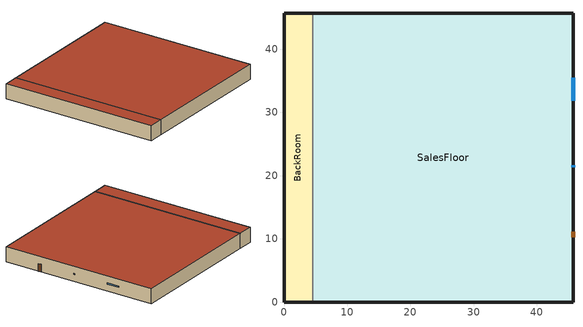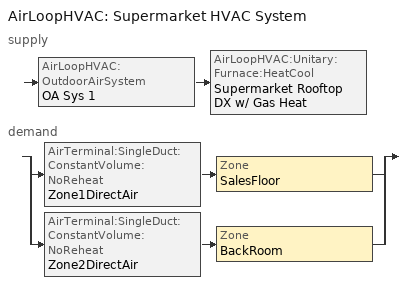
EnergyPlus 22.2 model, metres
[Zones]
BackRoom
 floor ground (BotFloorConstruction): 0,0 0,45.72 4.57,45.72 4.57,0 z0
 wall outside (FaceBrkIns4LWConcBlkGyp_R-11): 4.57,45.72 0,45.72 0,0 4.57,0 z0:4.27
 wall to SalesFloor (IntWallConstruction): 4.57,0 4.57,45.72 z0:4.27
 roof outside (SlagFeltIns6LWConcGapAcoTile_R-11): 4.57,0 4.57,45.72 0,45.72 0,0 z4.27
SalesFloor
 floor ground (BotFloorConstruction): 4.57,0 4.57,45.72 45.72,45.72 45.72,0 z0
 wall outside (FaceBrkIns4LWConcBlkGyp_R-11): 4.57,0 45.72,0 45.72,45.72 4.57,45.72 z0:4.27
 window (WinLib_1001): 45.72,31.85 45.72,35.51 z1.98:2.29
 window (WinLib_2003): 45.72,21.33 45.72,21.64 z1.98:2.29
 door (DoorConstruction): 45.72,10.21 45.72,11.12 z0:2.13
 roof outside (SlagFeltIns6LWConcGapAcoTile_R-11): 45.72,0 45.72,45.72 4.57,45.72 4.57,0 z4.27
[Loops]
AirLoopHVAC 'Supermarket HVAC System'
 supply: AirLoopHVAC:OutdoorAirSystem 'OA Sys 1' > AirLoopHVAC:Unitary:Furnace:HeatCool 'Supermarket Rooftop DX w/ Gas Heat'
 demand: split
  | AirTerminal:SingleDuct:ConstantVolume:NoReheat 'Zone1DirectAir' > Zone 'SalesFloor'
  | AirTerminal:SingleDuct:ConstantVolume:NoReheat 'Zone2DirectAir' > Zone 'BackRoom'
[Building]
None: North Axis {deg}=0; Terrain=Suburbs; Loads Convergence Tolerance Value {W}=0.04; Temperature Convergence Tolerance Value {deltaC}=0.4; Solar Distribution=MinimalShadowing; Maximum Number of Warmup Days=50; Minimum Number of Warmup Days=6
[Site:Location]
Miami Intl Ap_FL_USA Design_Conditions: Latitude {deg}=25.82; Longitude {deg}=-80.3; Time Zone {hr}=-5; Elevation {m}=11
[SizingPeriod:DesignDay] Day of Month=21; Humidity Condition Type=Wetbulb; Barometric Pressure {Pa}=101193; Rain Indicator=No; Snow Indicator=No; Daylight Saving Time Indicator=No; Solar Model Indicator=ASHRAEClearSky
Name | Month | Day Type | Maximum Dry-Bulb Temperature {C} | Daily Dry-Bulb Temperature Range {deltaC} | Wetbulb or DewPoint at Maximum Dry-Bulb {C} | Wind Speed {m/s} | Wind Direction {deg} | Sky Clearness
Miami Intl Ap Ann Htg 99.6% Condns DB | 1 | WinterDesignDay | 8.7 | 0 | 8.7 | 3.8 | 340 | 0
Miami Intl Ap Ann Clg .4% Condns DB=>MWB | 7 | SummerDesignDay | 33.2 | 6.7 | 25.3 | 4.5 | 140 | 1
[Site:GroundTemperature:BuildingSurface]
21, 21.5, 22, 22.2, 22.2, 22.2, 22.2, 22.2, 22.2, 22, 21.5, 21
[Material] Thermal Absorptance=0.9
Name | Roughness | Thickness {m} | Conductivity {W/m-K} | Density {kg/m3} | Specific Heat {J/kg-K} | Solar Absorptance | Visible Absorptance
FurnitureMaterial | MediumSmooth | 0.1 | 11 | 544.62 | 1210 | 0.78 | 0.78
StoreSlab | Smooth | 0.1524 | 1.73 | 2243 | 837 | 0.65 | 0.65
WoodForDoor | Smooth | 0.0635 | 0.1211 | 593 | 2510 | 0.78 | 0.78
GypForInterior; HF-E1 | Smooth | 0.0191 | 0.7264 | 1602 | 837 | 0.92 | 0.92
ConcForInterior | Smooth | 0.2033 | 0.5708 | 609 | 837 | 0.65 | 0.65
HF-A2 | Smooth | 0.1016 | 1.332 | 2082 | 920 | 0.93 | 0.93
HF-C2 | Smooth | 0.1015 | 0.3805 | 609 | 837 | 0.65 | 0.65
HF-E2 | Smooth | 0.0127 | 1.436 | 881 | 1674 | 0.55 | 0.55
HF-E3 | Smooth | 0.0095 | 0.1903 | 1121 | 1674 | 0.75 | 0.75
HF-C15 | Smooth | 0.1524 | 0.173 | 641 | 837 | 0.65 | 0.65
HF-E5 | Smooth | 0.0191 | 0.0605 | 481 | 837 | 0.32 | 0.32
[Material:NoMass]
R-11: Roughness=Rough; Thermal Resistance {m2-K/W}=1.935938; Thermal Absorptance=0.9; Solar Absorptance=0.75; Visible Absorptance=0.75
[Material:AirGap]
AirGap: Thermal Resistance {m2-K/W}=0.1762
[WindowMaterial:Glazing]
CLEAR 6MM: Optical Data Type=SpectralAverage; Thickness {m}=0.006; Solar Transmittance at Normal Incidence=0.775; Front Side Solar Reflectance at Normal Incidence=0.071; Back Side Solar Reflectance at Normal Incidence=0.071; Visible Transmittance at Normal Incidence=0.881; Front Side Visible Reflectance at Normal Incidence=0.08; Back Side Visible Reflectance at Normal Incidence=0.08; Infrared Transmittance at Normal Incidence=0; Front Side Infrared Hemispherical Emissivity=0.84; Back Side Infrared Hemispherical Emissivity=0.84; Conductivity {W/m-K}=0.9
[WindowMaterial:Gas]
AIR 6MM: Gas Type=Air; Thickness {m}=0.0063
[Construction]
FurnitureConstruction: FurnitureMaterial
BotFloorConstruction: StoreSlab
DoorConstruction: WoodForDoor
IntWallConstruction: GypForInterior, AirGap, ConcForInterior, AirGap, GypForInterior
FaceBrkIns4LWConcBlkGyp_R-11: HF-A2, R-11, HF-C2, HF-E1
SlagFeltIns6LWConcGapAcoTile_R-11: HF-E2, HF-E3, R-11, HF-C15, AirGap, HF-E5
WinLib_1001: CLEAR 6MM
WinLib_2003: CLEAR 6MM, AIR 6MM, CLEAR 6MM
[Zone] Type=1; Multiplier=1; Ceiling Height {m}=4.266992
BackRoom; SalesFloor
[InternalMass] Construction=FurnitureConstruction
Name | Zone or ZoneList | Surface Area {m2}
BackRoom_Furniture1; BackRoom_Furniture2 | BackRoom | 95
SalesFloor_Furniture1; SalesFloor_Furniture2 | SalesFloor | 845
[People] Number of People Schedule=People_Shopping_Sch; Number of People Calculation Method=people; Fraction Radiant=0.2; Activity Level Schedule=Activity_Shopping_Sch
Name | Zone or ZoneList or Space or SpaceList | Number of People
BackRoom People 1 | BackRoom | 10
SalesFloor People 1 | SalesFloor | 150
[Lights] Schedule=Lighting_Sch; Design Level Calculation Method=LightingLevel; Return Air Fraction=0; Fraction Radiant=0.37; Fraction Visible=0.18; Fraction Replaceable=0
Name | Zone or ZoneList or Space or SpaceList | Lighting Level {W}
BackRoom Lights 1 | BackRoom | 1500
SalesFloor Lights 1 | SalesFloor | 45000
[ElectricEquipment] Design Level Calculation Method=EquipmentLevel; Fraction Lost=0
Name | Zone or ZoneList or Space or SpaceList | Schedule | Design Level {W} | Fraction Latent | Fraction Radiant
BackRoom ElecEq 1 | BackRoom | Elec_Equip_Sch | 150 | 0 | 0.25
SalesFloor ElecEq 1 | SalesFloor | Register_Equip_Sch | 1500 | 0 | 0.1
SalesFloor ElecEq 2 | SalesFloor | Bakery_Equip_Sch | 15000 | 0.05 | 0.4
SalesFloor ElecEq 3 | SalesFloor | Elec_Equip_Sch | 600 | 0 | 0.25
[ZoneControl:Thermostat]
SalesFloor Thermostat: Zone or ZoneList=SalesFloor; Control Type Schedule=Zone Control Type Sched; Control 1=DualSetPoint
[ThermostatSetpoint:DualSetpoint]
DualSetPoint: Heating Setpoint Temperature Schedule=Heating Setpoints; Cooling Setpoint Temperature Schedule=Cooling Setpoints
[AirTerminal:SingleDuct:ConstantVolume:NoReheat] Availability Schedule=FanAndCoilAvailSched
Name | Maximum Air Flow Rate {m3/s}
Zone1DirectAir | 5.225
Zone2DirectAir | 0.275
[Zone equipment]
SalesFloor: Zone1DirectAir
BackRoom: Zone2DirectAir
[Fan:OnOff]
Supply Fan 1: Availability Schedule=FanAndCoilAvailSched; Fan Total Efficiency=0.7; Pressure Rise {Pa}=600; Maximum Flow Rate {m3/s}=5.5; Motor Efficiency=0.9; Motor In Airstream Fraction=1
[Coil:Cooling:DX:SingleSpeed]
Furnace ACDXCoil 1: Availability Schedule=FanAndCoilAvailSched; Gross Rated Total Cooling Capacity {W}=100000; Gross Rated Sensible Heat Ratio=0.8; Gross Rated Cooling COP {W/W}=3; Rated Air Flow Rate {m3/s}=5.5; 2023 Rated Evaporator Fan Power Per Volume Flow {W/(m3/s)}=934.4; Total Cooling Capacity Function of Temperature Curve=WindACCoolCapFT; Total Cooling Capacity Function of Flow Fraction Curve=WindACCoolCapFFF; Energy Input Ratio Function of Temperature Curve=WindACEIRFT; Energy Input Ratio Function of Flow Fraction Curve=WindACEIRFFF; Part Load Fraction Correlation Curve=WindACPLFFPLR; Nominal Time for Condensate Removal to Begin {s}=1000; Ratio of Initial Moisture Evaporation Rate and Steady State Latent Capacity=1.5; Maximum Cycling Rate {cycles/hr}=3; Latent Capacity Time Constant {s}=45
[Coil:Heating:Fuel] Availability Schedule=FanAndCoilAvailSched; Fuel Type=NaturalGas; Burner Efficiency=0.8; Nominal Capacity {W}=100000
Furnace Heating Coil 1; Humidistat Reheat Coil 1
[AirLoopHVAC:Unitary:Furnace:HeatCool]
Supermarket Rooftop DX w/ Gas Heat: Availability Schedule=FanAndCoilAvailSched; Supply Air Fan Operating Mode Schedule=ContinuousFanSchedule; Maximum Supply Air Temperature {C}=80; Cooling Supply Air Flow Rate {m3/s}=5.5; Heating Supply Air Flow Rate {m3/s}=5.5; No Load Supply Air Flow Rate {m3/s}=5.5; Controlling Zone or Thermostat Location=SalesFloor; Supply Fan=Supply Fan 1; Fan Placement=BlowThrough; Heating Coil=Furnace Heating Coil 1; Cooling Coil=Furnace ACDXCoil 1; Dehumidification Control Type=CoolReheat; Reheat Coil=Humidistat Reheat Coil 1
[Controller:OutdoorAir]
OA Controller 1: Minimum Outdoor Air Flow Rate {m3/s}=0.25; Maximum Outdoor Air Flow Rate {m3/s}=1.4; Economizer Control Type=NoEconomizer; Economizer Control Action Type=ModulateFlow; Lockout Type=NoLockout; Minimum Limit Type=FixedMinimum; Minimum Outdoor Air Schedule=OAFractionSched
[AirLoopHVAC]
Supermarket HVAC System: Design Supply Air Flow Rate {m3/s}=5.5
[AvailabilityManager:Scheduled]
Name | Schedule
Furnace 1 Avail | FanAndCoilAvailSched
Outdoor Air 1 Avail | OutdoorAirAvailSched
[Refrigeration:Case] Zone=SalesFloor; Rated Ambient Temperature {C}=23.88; Rated Ambient Relative Humidity {percent}=55; Rated Runtime Fraction=0.85
Name | Availability Schedule | Rated Total Cooling Capacity per Unit Length {W/m} | Rated Latent Heat Ratio | Case Length {m} | Case Operating Temperature {C} | Latent Case Credit Curve Type | Latent Case Credit Curve | Standard Case Fan Power per Unit Length {W/m} | Operating Case Fan Power per Unit Length {W/m} | Standard Case Lighting Power per Unit Length {W/m} | Case Lighting Schedule | Fraction of Lighting Energy to Case | Case Anti-Sweat Heater Power per Unit Length {W/m} | Anti-Sweat Heater Control Type | Humidity at Zero Anti-Sweat Heater Energy {percent} | Case Height {m} | Fraction of Anti-Sweat Heater Energy to Case | Case Defrost Power per Unit Length {W/m} | Case Defrost Type | Under Case HVAC Return Air Fraction | Refrigerated Case Restocking Schedule | Case Defrost Schedule | Case Defrost Drip-Down Schedule | Design Evaporator Temperature or Brine Inlet Temperature {C} | Minimum Anti-Sweat Heater Power per Unit Length {W/m} | Defrost Energy Correction Curve Type | Defrost Energy Correction Curve | Case Credit Fraction Schedule
SelfContainedDisplayCase | CaseOperatingSched | 1000 | 0.08 | 10 | 13 | CaseTemperatureMethod | MultiShelfVertical_LatentEnergyMult | 40 | 40 | 75 | LightingOnSched | 0.9 | 0 | None | 0 | 0 | 0 | 0 | None | 0 | SelfContainedCaseStockingSched
FishDisplayCase | CaseCleanedOnMonday | 288.4 | 0.1 | 15 | 1.1 | RelativeHumidityMethod | RHCubic_LatentEnergyMult | 0 | 0 | 41.56 | CaseLightingSched | 0.9 | 0 | None | 0 | 0 | 0.2 | 0 | OffCycle | 0.05 | CaseStockingSched | CaseDefrostSched | CaseDripDownSched | -6.67
MeatDisplayCase | CaseCleanedOnTuesday | 456.6 | 0.1 | 26 | -4.4 | CaseTemperatureMethod | SingleShelfHorizontal_LatentEnergyMult | 47.2 | 47.2 | 86.8 | CaseLightingSched | 0.9 | 13.2 | Linear | 35 | 1.5 | 0.2 | 585.8 | ElectricWithTemperatureTermination | 0.05 | CaseStockingSched | CaseDefrostSched2 | CaseDripDownSched2 | -9.4 | 0 | CaseTemperatureMethod | SingleShelfHorizontal_DefrostEnergyMult
MultiDeckDairyAndDeliCase | CaseOperatingSched | 1890 | 0.3 | 12 | -1.1 | CaseTemperatureMethod | MultiShelfVertical_LatentEnergyMult | 78.7 | 78.7 | 307.3 | CaseLightingSched | 0.77 | 0 | None | 0 | 0 | 0.2 | 0 | OffCycle | 0.05 | CaseStockingSched | CaseDefrostSched3 | CaseDripDownSched3 | -9.4 | 0 |  |  | DairyCaseCreditReductionSched
OpenWellIceCreamDisplayCase | CaseCleanedOnMonday | 441.6 | 0.08 | 14.6 | -34.4 | CaseTemperatureMethod | SingleShelfHorizontal_LatentEnergyMult | 28.7 | 28.7 | 42.7 | CaseLightingSched | 0.9 | 70 | Linear | 35 | 1.5 | 0.2 | 76.5 | HotGas | 0.05 | CaseStockingSched | CaseDefrostSched | CaseDripDownSched | -37.2 | 0 |  |  | CaseCreditReductionSched
GlassDoorFrozenFoodA | CaseOperatingSched | 615.8 | 0.13 | 3.97 | -23.3 | CaseTemperatureMethod | SingleShelfHorizontal_LatentEnergyMult | 57.9 | 57.9 | 99.8 | CaseLightingSched | 1 | 218.7 | HeatBalanceMethod | 1.5 | 1.5 | 0.2 | 1106.5 | HotGasWithTemperatureTermination | 0.1 | CaseStockingSched | CaseDefrostSched2 | CaseDripDownSched2 | -26.7 | 0 | CaseTemperatureMethod | SingleShelfHorizontal_DefrostEnergyMult | CaseCreditReductionSched
GlassDoorFrozenFoodB | CaseOperatingSched | 615.8 | 0.13 | 3.97 | -23.3 | CaseTemperatureMethod | SingleShelfHorizontal_LatentEnergyMult | 57.9 | 57.9 | 99.8 | CaseLightingSched | 1 | 218.7 | HeatBalanceMethod | 1.5 | 1.5 | 0.2 | 1106.5 | HotGasWithTemperatureTermination | 0.1 | CaseStockingSched | CaseDefrostSched4 | CaseDripDownSched4 | -26.7 | 0 | CaseTemperatureMethod | SingleShelfHorizontal_DefrostEnergyMult | CaseCreditReductionSched
GlassDoorFrozenFoodC | CaseOperatingSched | 615.8 | 0.13 | 3.97 | -23.3 | CaseTemperatureMethod | SingleShelfHorizontal_LatentEnergyMult | 57.9 | 57.9 | 99.8 | CaseLightingSched | 1 | 218.7 | HeatBalanceMethod | 1.5 | 1.5 | 0.2 | 1106.5 | HotGasWithTemperatureTermination | 0.1 | CaseStockingSched | CaseDefrostSched5 | CaseDripDownSched5 | -26.7 | 0 | CaseTemperatureMethod | SingleShelfHorizontal_DefrostEnergyMult | CaseCreditReductionSched
[Refrigeration:WalkIn]
WalkInFreezer: Availability Schedule=CaseOperatingSched; Rated Coil Cooling Capacity {W}=4690; Operating Temperature {C}=-2.22; Rated Cooling Source Temperature {C}=-6.67; Rated Total Heating Power {W}=0; Heating Power Schedule=CaseOperatingSched; Rated Cooling Coil Fan Power {W}=735; Rated Circulation Fan Power {W}=0; Rated Total Lighting Power {W}=120; Lighting Schedule=CaseLightingSched2; Defrost Type=Electric; Defrost Control Type=TimeSchedule; Defrost Schedule=CaseDefrostSched3; Defrost Drip-Down Schedule=CaseDripDownSched3; Defrost Power {W}=5512; Restocking Schedule=WalkInStockingSched; Insulated Floor Surface Area {m2}=13; Insulated Floor U-Value {W/m2-K}=0.207; Zone 1=BackRoom; Total Insulated Surface Area Facing Zone 1 {m2}=43.4; Insulated Surface U-Value Facing Zone 1 {W/m2-K}=.235; Area of Stocking Doors Facing Zone 1 {m2}=2; Height of Stocking Doors Facing Zone 1 {m}=2; Stocking Door Opening Schedule Name Facing Zone 1=WIStockDoorOpenSch; Stocking Door Opening Protection Type Facing Zone 1=StripCurtain
[Refrigeration:CompressorRack]
SelfContainedDisplay: Heat Rejection Location=Zone; Design Compressor Rack COP {W/W}=4; Compressor Rack COP Function of Temperature Curve=RackCOPfTCurve2; Design Condenser Fan Power {W}=175; Condenser Type=AirCooled; Refrigeration Case Name or WalkIn Name or CaseAndWalkInList=SelfContainedDisplayCase
[Refrigeration:CaseAndWalkInList]
Name | Case or WalkIn 1 | Case or WalkIn 2 | Case or WalkIn 3 | Case or WalkIn 4 | Case or WalkIn 5
MediumTempCaseList | FishDisplayCase | MeatDisplayCase | MultiDeckDairyAndDeliCase
LowTempCaseList | OpenWellIceCreamDisplayCase | GlassDoorFrozenFoodA | GlassDoorFrozenFoodB | GlassDoorFrozenFoodC | WalkInFreezer
[Refrigeration:GasCooler:AirCooled]
RefrigGasCooler: Rated Total Heat Rejection Rate Curve=GasCoolerHRCurve; Gas Cooler Fan Speed Control Type=Fixed; Rated Fan Power {W}=8000; Minimum Fan Air Flow Ratio=0.2; Transition Temperature {C}=27; Transcritical Approach Temperature {deltaC}=3; Subcritical Temperature Difference {deltaC}=10; Minimum Condensing Temperature {C}=10
[Refrigeration:Compressor] Rated Subcooling {deltaC}=0
Name | Refrigeration Compressor Power Curve | Refrigeration Compressor Capacity Curve | Rated Superheat {deltaC} | Mode of Operation | Transcritical Compressor Power Curve | Transcritical Compressor Capacity Curve
Bitzer01_2GSL-3K-4SU_sub; Bitzer02_2GSL-3K-4SU_sub; Bitzer03_2GSL-3K-4SU_sub | 2GSL-3K-4SU_R744_pwrcurv_sub | 2GSL-3K-4SU_R744_qcurv_sub | 10 | Subcritical
Bitzer01_4FTC-20K_trans; Bitzer02_4FTC-20K_trans | 4FTC-20K_R744_pwrcurv_sub | 4FTC-20K_R744_qcurv_sub | 10 | Transcritical | 4FTC-20K_R744_pwrcurv_trans | 4FTC-20K_R744_qcurv_trans
Bitzer03_4FTC-20K_trans | 4FTC-20K_R744_pwrcurv_sub | 4FTC-20K_R744_qcurv_sub | 3 | Transcritical | 4FTC-20K_R744_pwrcurv_trans | 4FTC-20K_R744_qcurv_trans
[Refrigeration:CompressorList]
Name | Refrigeration Compressor 1 | Refrigeration Compressor 2 | Refrigeration Compressor 3
LPCompressorList | Bitzer01_2GSL-3K-4SU_sub | Bitzer02_2GSL-3K-4SU_sub | Bitzer03_2GSL-3K-4SU_sub
HPCompressorList | Bitzer01_4FTC-20K_trans | Bitzer02_4FTC-20K_trans | Bitzer03_4FTC-20K_trans
[Refrigeration:TranscriticalSystem]
TransRefrigSys: System Type=TwoStage; Medium Temperature Refrigerated Case or Walkin or CaseAndWalkInList=MediumTempCaseList; Low Temperature Refrigerated Case or Walkin or CaseAndWalkInList=LowTempCaseList; Refrigeration Gas Cooler=RefrigGasCooler; High Pressure Compressor or CompressorList=HPCompressorList; Low Pressure Compressor or CompressorList=LPCompressorList; Receiver Pressure {Pa}=4500000; Subcooler Effectiveness=0.4; Refrigeration System Working Fluid Type=R744
[Schedule:Compact]
People_Shopping_Sch: Through: 12/31, For: Weekdays SummerDesignDay WinterDesignDay, Until: 8:00, 0.02, Until: 20:00, 1, Until: 24:00, 0.04, For: Saturday, Until: 8:00, 0.01, Until: 18:00, 1, Until: 24:00, 0.05, For: AllOtherDays, Until: 8:00, 0.01, Until: 18:00, 0.75, Until: 24:00, 0.01
Lighting_Sch: Through: 12/31, For: Weekdays SummerDesignDay WinterDesignDay, Until: 4:00, 0.2, Until: 7:00, 0.3, Until: 21:00, 1, Until: 22:00, 0.3, Until: 24:00, 0.2, For: Saturday, Until: 4:00, 0.2, Until: 7:00, 0.3, Until: 21:00, 1, Until: 22:00, 0.3, Until: 24:00, 0.2, For: AllOtherDays, Until: 4:00, 0.2, Until: 7:00, 0.3, Until: 21:00, 1, Until: 22:00, 0.3, Until: 24:00, 0.2
Register_Equip_Sch: Through: 12/31, For: Weekdays SummerDesignDay WinterDesignDay, Until: 8:00, 0, Until: 19:00, 1, Until: 24:00, 0, For: Saturday, Until: 8:00, 0, Until: 19:00, 1, Until: 24:00, 0, For: AllOtherDays, Until: 8:00, 0, Until: 19:00, 1, Until: 24:00, 0
Bakery_Equip_Sch: Through: 12/31, For: Weekdays SummerDesignDay WinterDesignDay, Until: 4:00, 0, Until: 18:00, 1, Until: 24:00, 0, For: Saturday, Until: 4:00, 0, Until: 18:00, 1, Until: 24:00, 0, For: AllOtherDays, Until: 4:00, 0, Until: 18:00, 1, Until: 24:00, 0
Elec_Equip_Sch: Through: 12/31, For: Weekdays SummerDesignDay WinterDesignDay, Until: 8:00, 0.5, Until: 18:00, 1, Until: 24:00, 0.5, For: Saturday, Until: 8:00, 0.5, Until: 18:00, 1, Until: 24:00, 0.5, For: AllOtherDays, Until: 8:00, 0.5, Until: 18:00, 1, Until: 24:00, 0.5
Activity_Shopping_Sch: Through: 12/31, For: AllDays, Until: 24:00, 105
CaseLightingSched: Through: 12/31, For: AllDays, Until: 6:00, 0, Until: 21:00, 1, Until: 24:00, 0
CaseLightingSched2: Through: 12/31, For: AllDays, Until: 6:00, 0, Until: 7:00, 1, Until: 11:00, 0, Until: 13:00, 0.5, Until: 19:00, 0, Until: 20:00, 1, Until: 24:00, 0
LightingOnSched; CaseOperatingSched; FanAndCoilAvailSched; OutdoorAirAvailSched; ContinuousFanSchedule: Through: 12/31, For: AllDays, Until: 24:00, 1
CaseStockingSched: Through: 12/31, For: AllDays, Until: 13:00, 0, Until: 14:00, 50, Until: 15:00, 35, Until: 24:00, 0
SelfContainedCaseStockingSched: Through: 12/31, For: AllDays, Until: 6:00, 0, Until: 7:00, 50, Until: 9:00, 70, Until: 10:00, 80, Until: 11:00, 70, Until: 13:00, 50, Until: 14:00, 80, Until: 15:00, 90, Until: 16:00, 80, Until: 24:00, 0
WalkInStockingSched: Through: 12/31, For: Tuesday Friday, Until: 4:00, 0, Until: 5:00, 725, Until: 6:00, 417, Until: 7:00, 290, Until: 24:00, 0, For: AllOtherDays, Until: 4:00, 0, Until: 5:00, 125, Until: 6:00, 117, Until: 7:00, 90, Until: 19:00, 0, Until: 20:00, 125, Until: 21:00, 117, Until: 22:00, 90, Until: 24:00, 0
OAFractionSched: Through: 12/31, For: AllDays, Until: 6:00, 0, Until: 20:00, 1, Until: 24:00, 0
CaseCleanedOnMonday: Through: 12/31, For: Monday, Until: 5:00, 1, Until: 7:00, 0, Until: 24:00, 1, For: AllOtherDays, Until: 24:00, 1
CaseCleanedOnTuesday: Through: 12/31, For: Tuesday, Until: 5:00, 1, Until: 7:00, 0, Until: 24:00, 1, For: AllOtherDays, Until: 24:00, 1
Heating Setpoints: Through: 12/31, For: AllDays, Until: 24:00, 22
Cooling Setpoints: Through: 12/31, For: AllDays, Until: 24:00, 24
Zone Control Type Sched: Through: 12/31, For: AllDays, Until: 24:00, 4
CaseCreditReductionSched: Through: 12/31, For:AllDays, Interpolate:No, Until: 7:00, 0.2, Until: 21:00, 1, Until: 24:00, 0.2
DairyCaseCreditReductionSched: Through: 12/31, For:AllDays, Interpolate:No, Until: 7:00, 0.2, Until: 21:00, 0.6, Until: 24:00, 0.2
CaseDefrostSched: Through: 12/31, For:AllDays, Interpolate:Average, Until: 4:00, 0, Until: 4:17, 1, Until: 14:00, 0, Until: 14:17, 1, Until: 24:00, 0
CaseDripDownSched: Through: 12/31, For:AllDays, Interpolate:Average, Until: 4:00, 0, Until: 4:22, 1, Until: 14:00, 0, Until: 14:22, 1, Until: 24:00, 0
CaseDefrostSched2: Through: 12/31, For:AllDays, Interpolate:Average, Until: 08:00, 0, Until: 08:17, 1, Until: 18:00, 0, Until: 18:17, 1, Until: 24:00, 0
CaseDripDownSched2: Through: 12/31, For:AllDays, Interpolate:Average, Until: 08:00, 0, Until: 08:22, 1, Until: 18:00, 0, Until: 18:22, 1, Until: 24:00, 0
CaseDefrostSched3: Through: 12/31, For:AllDays, Interpolate:Average, Until: 11:00, 0, Until: 11:20, 1, Until: 23:00, 0, Until: 23:20, 1, Until: 24:00, 0
CaseDripDownSched3: Through: 12/31, For:AllDays, Interpolate:Average, Until: 11:00, 0, Until: 11:30, 1, Until: 23:00, 0, Until: 23:30, 1, Until: 24:00, 0
CaseDefrostSched4: Through: 12/31, For:AllDays, Interpolate:Average, Until: 07:00, 0, Until: 07:17, 1, Until: 17:00, 0, Until: 17:17, 1, Until: 24:00, 0
CaseDripDownSched4: Through: 12/31, For:AllDays, Interpolate:Average, Until: 07:00, 0, Until: 07:22, 1, Until: 17:00, 0, Until: 17:22, 1, Until: 24:00, 0
CaseDefrostSched5: Through: 12/31, For:AllDays, Interpolate:Average, Until: 06:00, 0, Until: 06:17, 1, Until: 16:00, 0, Until: 16:17, 1, Until: 24:00, 0
CaseDripDownSched5: Through: 12/31, For:AllDays, Interpolate:Average, Until: 06:00, 0, Until: 06:22, 1, Until: 16:00, 0, Until: 16:22, 1, Until: 24:00, 0
WIStockDoorOpenSch: Through: 12/31, For: AllDays, Interpolate:No, Until: 7:00, 0.02, Until: 21:00, 0.2, Until: 24:00, 0.02
[Curve:Linear]
GasCoolerHRCurve: Coefficient1 Constant=0; Coefficient2 x=85000; Minimum Value of x=3; Maximum Value of x=22.2
[Curve:Quadratic]
Name | Coefficient1 Constant | Coefficient2 x | Coefficient3 x**2 | Minimum Value of x | Maximum Value of x | Input Unit Type for X | Output Unit Type
WindACCoolCapFFF | 0.8 | 0.2 | 0 | 0.5 | 1.5
WindACEIRFFF | 1.1552 | -0.1808 | 0.0256 | 0.5 | 1.5
WindACPLFFPLR | 0.85 | 0.15 | 0 | 0 | 1
RackCOPfTCurve2 | 1 | 0 | 0 | 0 | 50 | Temperature | Dimensionless
[Curve:Cubic]
Name | Coefficient1 Constant | Coefficient2 x | Coefficient3 x**2 | Coefficient4 x**3 | Minimum Value of x | Maximum Value of x
RHCubic_LatentEnergyMult | -0.4641 | 0.0268 | 0 | 0 | 17.32 | 80
MultiShelfVertical_LatentEnergyMult | 0.0265263 | 0.00107803 | -6.02558e-05 | 1.23732e-06 | -35 | 20
SingleShelfHorizontal_LatentEnergyMult | 0.0203756 | 0.000243779 | 1.14001e-05 | 1.81142e-07 | -35 | 20
SingleShelfHorizontal_DefrostEnergyMult | 0.0236322 | 0.0006232 | 2.83282e-05 | 4.40351e-07 | -35 | 20
[Curve:Biquadratic] Minimum Value of x=12.77778; Maximum Value of x=23.88889; Minimum Value of y=18; Maximum Value of y=46.11111; Input Unit Type for X=Temperature; Input Unit Type for Y=Temperature; Output Unit Type=Dimensionless
Name | Coefficient1 Constant | Coefficient2 x | Coefficient3 x**2 | Coefficient4 y | Coefficient5 y**2 | Coefficient6 x*y
WindACCoolCapFT | 0.942588 | 0.00954335 | 0.00068377 | -0.0110427 | 5.249e-06 | -9.72e-06
WindACEIRFT | 0.342414 | 0.034885 | -0.0006237 | 0.00497722 | 0.000437951 | -0.000728028
[Curve:Bicubic]
Name | Coefficient1 Constant | Coefficient2 x | Coefficient3 x**2 | Coefficient4 y | Coefficient5 y**2 | Coefficient6 x*y | Coefficient7 x**3 | Coefficient8 y**3 | Coefficient9 x**2*y | Coefficient10 x*y**2 | Minimum Value of x | Maximum Value of x | Minimum Value of y | Maximum Value of y
2GSL-3K-4SU_R744_qcurv_sub | 36018 | 1106.6 | 11.353 | -580.74 | 0.057021 | -14.953 | 0.040944 | 0.0095707 | -0.11393 | -0.006478 | -50 | -15 | -20 | 15
2GSL-3K-4SU_R744_pwrcurv_sub | 386.71 | -193.44 | -4.1516 | 185.34 | -0.15786 | 4.1525 | -0.022002 | -0.0046207 | 0.018394 | 0.0032025 | -50 | -15 | -20 | 15
4FTC-20K_R744_qcurv_sub | 129100 | 4346.7 | 66.625 | -1752.5 | -1.0279 | -48.72 | 0.65438 | -0.28251 | -0.688 | -0.448 | -20 | 0 | 5 | 25
4FTC-20K_R744_pwrcurv_sub | 4467.8 | -448.95 | -8.5627 | 505.81 | 1.8569 | 10.453 | -0.023585 | -0.024415 | 0.042667 | 0.053333 | -20 | 0 | 5 | 25
4FTC-20K_R744_qcurv_trans | 6.1664e-05 | 0.0025759 | 0.0096223 | 6.1867 | -3.6628e-05 | 0.031292 | 0.20886 | 5.5646e-11 | 0.000105 | -7.9456e-08 | -20 | 0 | 291650 | 313040
4FTC-20K_R744_pwrcurv_trans | 9.875e-14 | -1.5288e-07 | 1.4445e-10 | 2.8669e-07 | 6.6098e-10 | -6.3695e-05 | -1.4638e-09 | -3.729e-17 | -8.7306e-07 | 7.3362e-12 | -20 | 0 | 7500000 | 10000000
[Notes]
SupermarketTranscriticalCO2.idf
Basic file description: 1 story building divided into 2 interior conditioned zones. Roof with no plenum.
Floor in contact with the ground.
Highlights:             Example of refrigerated display cases and transcritical refrigeration system.
Refrigeration:          (compressor location) Rack name:            Display case names on rack:
Rack 1 (indoors) :    SelfContainedDisplay  SelfContainedDisplayCase (located in zone SalesFloor)
Detailed (outdoors):  TransRefrigSys        FishDisplayCase
Display Case
Configuration:   Refrigerated cases configured to represent actual performance of medium and low temp cases.
Self contained display case representative of "plug-in" type case with attached
compressor and condenser section.  Condenser heat for this case is rejected to the zone.
GlassDoorFrozenFood case has a large defrost demand and is therefore broken down into three
identical cases with offset defrost timing.
Configuration:   Walk-in cooler is modeled using door-opening and stocking schedules.
Gas Cooler/Condenser: The refrigeration gas cooler/condenser is air cooled.
Compressors: The compressor performance is taken from the RefrigerationCompressor database.
Simulation Location/Run: USA_FL_Miami.Intl.AP_722020_TMY3, 2 design days, 2 run periods,
Run Control executes the run periods, design days are not simulated.
Location:                Miami, FL USA
Design Days:             MIAMI_FL_USA Annual Heating 99.6%, MaxDB=8.7°C
MIAMI_FL_USA Annual Cooling (DB=>MWB) .4%, MaxDB=33.2°C MWB=25.3°C
Run Period (Weather File): Winter 1/14, Summer 7/7, USA_FL_Miami.Intl.AP_722020_TMY3
Run Control:             No Zone or System sizing required. Simulation uses weather file for run periods.
Building: Single floor rectangular building 150 ft x 150 ft, zone height 14 feet. FaceBrkIns4LWConcBlkGyp_R-11
There is 1 door and 2 windows at the front of the building. The exterior walls are Face brick with
R-11 insulation and concrete block with gypsum board on the interior surface. Partions wall is 8" concrete
block covered with gypsum board on each surface. The roof is a built up roof with 1/2 in slag over 3/8 in
felt and membrane with R-11 insulation over 6 in lightweight concrete, an air gap separates the interior
acoustical tiles. The windows are single pane 6mm clear and double pane 6mm clear with 6mm air gap.
The window to wall ratio is approximately 0.0016.
The building is oriented due north with front of building facing east.
Floor Area:        2090.1  m2 (22,500 ft2)
Number of Stories: 1
Zone Description Details:
Internal gains description:     ZONE Backroom    - lighting is 1500 watts, equip is 150 watts, 10 occupants
ZONE SalesFloor  - lighting is 45000 watts, equip is 17100 watts, 100 occupants
Above includes Front Sales Register equipment included at 1.5 Kw. Sales floor misc.
equipment at 600 W. Bakery equipment at 15 Kw. Backroom misc. equipment at 150 W.
Interzone Surfaces:             1 interzone surfaces (see diagram)
Internal Mass:                  Yes, 1880 m2 simulating product
Windows:                        2 - single pane clear 6mm glass and double pane 6mm with 6mm air gap
Detached Shading:               None
Daylight:                       None
Natural Ventilation:            None
Compact Schedules:              Yes
Solair Distribution:            MinimalShadowing
HVAC:                           Heat/cool furnace with DX coil for cooling, using an air-reheat strategy to keep
SALESFLOOR zone humidity below a 50% RH setpoint. Outdoor ventilation air is
introduced through the air loop. Heating up to 22 C during all hours.
Cooling to 24 C during all hours. Fans and coils scheduled to be available all
Reheat coil on all year. System configuration is very basic--air loop has a fan,
cooling coil, and heating coil.
Zonal Equipment:                AirTerminal:SingleDuct:Uncontrolled
Central Air Handling Equipment: Yes
System Equipment Autosize:      No
Purchased Cooling:              No
Purchased Heating:              No
Purchased Chilled Water:        No
Purchased Hot Water:            No
HVAC System:                    AirLoopHVAC:Unitary:Furnace:HeatCool
Coils:                          Coil:Cooling:DX:SingleSpeed, Coil:Heating:Fuel
Pumps:                          None
Boilers:                        None
Chillers:                       None
Towers:                         None
Standard Reports:               Report:Table:Monthly
Timestep or Hourly Variables:   Timestep
Time bins Report:               None
HTML Report:                    None
Environmental Emissions:        None
